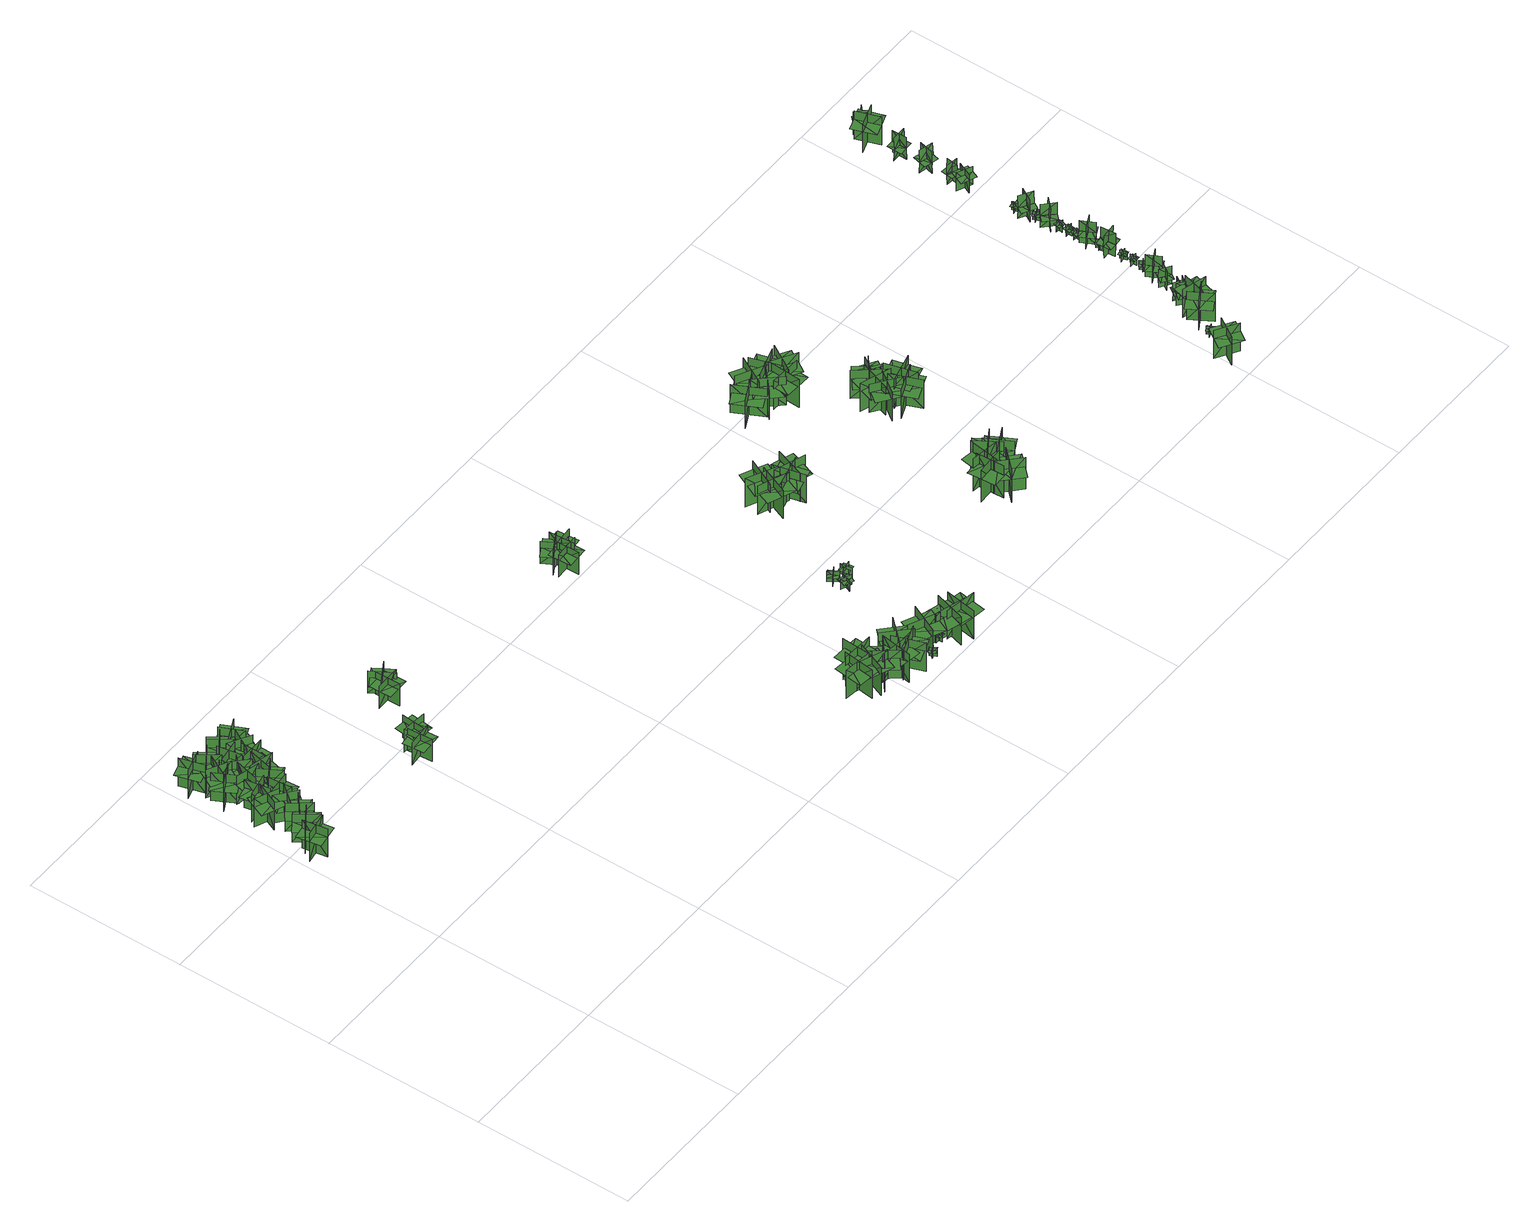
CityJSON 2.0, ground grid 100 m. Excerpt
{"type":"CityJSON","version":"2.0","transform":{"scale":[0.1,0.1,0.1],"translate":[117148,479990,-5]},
"CityObjects":{
"tree1":{"type":"SolitaryVegetationObject","geometry":[{"type":"MultiSurface","lod":"1","boundaries":[[[0,1,2]],[[0,2,3]],[[4,5,6]],[[4,6,7]],[[8,9,10]],[[8,10,11]],[[8,11,12]],[[8,12,13]]]}]},
"tree2":{"type":"SolitaryVegetationObject","geometry":[{"type":"MultiSurface","lod":"1","boundaries":[[[14,15,16]],[[14,16,17]],[[18,19,20]],[[18,20,21]],[[22,23,24]],[[22,24,25]],[[22,25,26]],[[22,26,27]]]}]},
"tree3":{"type":"SolitaryVegetationObject","geometry":[{"type":"MultiSurface","lod":"1","boundaries":[[[28,29,30]],[[28,30,31]],[[32,33,34]],[[32,34,35]],[[36,37,38]],[[36,38,39]],[[36,39,40]],[[36,40,41]]]}]},
"tree4":{"type":"SolitaryVegetationObject","geometry":[{"type":"MultiSurface","lod":"1","boundaries":[[[42,43,44]],[[42,44,45]],[[46,47,48]],[[46,48,49]],[[50,51,52]],[[50,52,53]],[[50,53,54]],[[50,54,55]]]}]},
"tree5":{"type":"SolitaryVegetationObject","geometry":[{"type":"MultiSurface","lod":"1","boundaries":[[[56,57,58]],[[56,58,59]],[[60,61,62]],[[60,62,63]],[[64,65,66]],[[64,66,67]],[[64,67,68]],[[64,68,69]]]}]},
"tree6":{"type":"SolitaryVegetationObject","geometry":[{"type":"MultiSurface","lod":"1","boundaries":[[[70,71,72]],[[70,72,73]],[[74,75,76]],[[74,76,77]],[[78,79,80]],[[78,80,81]],[[78,81,82]],[[78,82,83]]]}]},
"tree7":{"type":"SolitaryVegetationObject","geometry":[{"type":"MultiSurface","lod":"1","boundaries":[[[84,85,86]],[[84,86,87]],[[88,89,90]],[[88,90,91]],[[92,93,94]],[[92,94,95]],[[92,95,96]],[[92,96,97]]]}]},
"tree8":{"type":"SolitaryVegetationObject","geometry":[{"type":"MultiSurface","lod":"1","boundaries":[[[98,99,100]],[[98,100,101]],[[102,103,104]],[[102,104,105]],[[106,107,108]],[[106,108,109]],[[106,109,110]],[[106,110,111]]]}]},
"tree9":{"type":"SolitaryVegetationObject","geometry":[{"type":"MultiSurface","lod":"1","boundaries":[[[112,113,114]],[[112,114,115]],[[116,117,118]],[[116,118,119]],[[120,121,122]],[[120,122,123]],[[120,123,124]],[[120,124,125]]]}]},
"tree10":{"type":"SolitaryVegetationObject","geometry":[{"type":"MultiSurface","lod":"1","boundaries":[[[126,127,128]],[[126,128,129]],[[130,131,132]],[[130,132,133]],[[134,135,136]],[[134,136,137]],[[134,137,138]],[[134,138,139]]]}]},
"tree11":{"type":"SolitaryVegetationObject","geometry":[{"type":"MultiSurface","lod":"1","boundaries":[[[140,141,142]],[[140,142,143]],[[144,145,146]],[[144,146,147]],[[148,149,150]],[[148,150,151]],[[148,151,152]],[[148,152,153]]]}]},
"tree12":{"type":"SolitaryVegetationObject","geometry":[{"type":"MultiSurface","lod":"1","boundaries":[[[154,155,156]],[[154,156,157]],[[158,159,160]],[[158,160,161]],[[162,163,164]],[[162,164,165]],[[162,165,166]],[[162,166,167]]]}]},
"tree13":{"type":"SolitaryVegetationObject","geometry":[{"type":"MultiSurface","lod":"1","boundaries":[[[168,169,170]],[[168,170,171]],[[172,173,174]],[[172,174,175]],[[176,177,178]],[[176,178,179]],[[176,179,180]],[[176,180,181]]]}]},
"tree14":{"type":"SolitaryVegetationObject","geometry":[{"type":"MultiSurface","lod":"1","boundaries":[[[182,183,184]],[[182,184,185]],[[186,187,188]],[[186,188,189]],[[190,191,192]],[[190,192,193]],[[190,193,194]],[[190,194,195]]]}]},
"tree15":{"type":"SolitaryVegetationObject","geometry":[{"type":"MultiSurface","lod":"1","boundaries":[[[196,197,198]],[[196,198,199]],[[200,201,202]],[[200,202,203]],[[204,205,206]],[[204,206,207]],[[204,207,208]],[[204,208,209]]]}]},
"tree16":{"type":"SolitaryVegetationObject","geometry":[{"type":"MultiSurface","lod":"1","boundaries":[[[210,211,212]],[[210,212,213]],[[214,215,216]],[[214,216,217]],[[218,219,220]],[[218,220,221]],[[218,221,222]],[[218,222,223]]]}]},
"tree17":{"type":"SolitaryVegetationObject","geometry":[{"type":"MultiSurface","lod":"1","boundaries":[[[224,225,226]],[[224,226,227]],[[228,229,230]],[[228,230,231]],[[232,233,234]],[[232,234,235]],[[232,235,236]],[[232,236,237]]]}]},
"tree18":{"type":"SolitaryVegetationObject","geometry":[{"type":"MultiSurface","lod":"1","boundaries":[[[238,239,240]],[[238,240,241]],[[242,243,244]],[[242,244,245]],[[246,247,248]],[[246,248,249]],[[246,249,250]],[[246,250,251]]]}]},
"tree19":{"type":"SolitaryVegetationObject","geometry":[{"type":"MultiSurface","lod":"1","boundaries":[[[252,253,254]],[[252,254,255]],[[256,257,258]],[[256,258,259]],[[260,261,262]],[[260,262,263]],[[260,263,264]],[[260,264,265]]]}]},
"tree20":{"type":"SolitaryVegetationObject","geometry":[{"type":"MultiSurface","lod":"1","boundaries":[[[266,267,268]],[[266,268,269]],[[270,271,272]],[[270,272,273]],[[274,275,276]],[[274,276,277]],[[274,277,278]],[[274,278,279]]]}]},
"tree21":{"type":"SolitaryVegetationObject","geometry":[{"type":"MultiSurface","lod":"1","boundaries":[[[280,281,282]],[[280,282,283]],[[284,285,286]],[[284,286,287]],[[288,289,290]],[[288,290,291]],[[288,291,292]],[[288,292,293]]]}]},
"tree22":{"type":"SolitaryVegetationObject","geometry":[{"type":"MultiSurface","lod":"1","boundaries":[[[294,295,296]],[[294,296,297]],[[298,299,300]],[[298,300,301]],[[302,303,304]],[[302,304,305]],[[302,305,306]],[[302,306,307]]]}]},
"tree23":{"type":"SolitaryVegetationObject","geometry":[{"type":"MultiSurface","lod":"1","boundaries":[[[308,309,310]],[[308,310,311]],[[312,313,314]],[[312,314,315]],[[316,317,318]],[[316,318,319]],[[316,319,320]],[[316,320,321]]]}]},
"tree24":{"type":"SolitaryVegetationObject","geometry":[{"type":"MultiSurface","lod":"1","boundaries":[[[322,323,324]],[[322,324,325]],[[326,327,328]],[[326,328,329]],[[330,331,332]],[[330,332,333]],[[330,333,334]],[[330,334,335]]]}]},
"tree25":{"type":"SolitaryVegetationObject","geometry":[{"type":"MultiSurface","lod":"1","boundaries":[[[336,337,338]],[[336,338,339]],[[340,341,342]],[[340,342,343]],[[344,345,346]],[[344,346,347]],[[344,347,348]],[[344,348,349]]]}]},
"tree26":{"type":"SolitaryVegetationObject","geometry":[{"type":"MultiSurface","lod":"1","boundaries":[[[350,351,352]],[[350,352,353]],[[354,355,356]],[[354,356,357]],[[358,359,360]],[[358,360,361]],[[358,361,362]],[[358,362,363]]]}]},
"tree27":{"type":"SolitaryVegetationObject","geometry":[{"type":"MultiSurface","lod":"1","boundaries":[[[364,365,366]],[[364,366,367]],[[368,369,370]],[[368,370,371]],[[372,373,374]],[[372,374,375]],[[372,375,376]],[[372,376,377]]]}]},
"tree28":{"type":"SolitaryVegetationObject","geometry":[{"type":"MultiSurface","lod":"1","boundaries":[[[378,379,380]],[[378,380,381]],[[382,383,384]],[[382,384,385]],[[386,387,388]],[[386,388,389]],[[386,389,390]],[[386,390,391]]]}]},
"tree29":{"type":"SolitaryVegetationObject","geometry":[{"type":"MultiSurface","lod":"1","boundaries":[[[392,393,394]],[[392,394,395]],[[396,397,398]],[[396,398,399]],[[400,401,402]],[[400,402,403]],[[400,403,404]],[[400,404,405]]]}]},
"tree30":{"type":"SolitaryVegetationObject","geometry":[{"type":"MultiSurface","lod":"1","boundaries":[[[406,407,408]],[[406,408,409]],[[410,411,412]],[[410,412,413]],[[414,415,416]],[[414,416,417]],[[414,417,418]],[[414,418,419]]]}]},
"tree31":{"type":"SolitaryVegetationObject","geometry":[{"type":"MultiSurface","lod":"1","boundaries":[[[420,421,422]],[[420,422,423]],[[424,425,426]],[[424,426,427]],[[428,429,430]],[[428,430,431]],[[428,431,432]],[[428,432,433]]]}]},
"tree32":{"type":"SolitaryVegetationObject","geometry":[{"type":"MultiSurface","lod":"1","boundaries":[[[434,435,436]],[[434,436,437]],[[438,439,440]],[[438,440,441]],[[442,443,444]],[[442,444,445]],[[442,445,446]],[[442,446,447]]]}]},
"tree33":{"type":"SolitaryVegetationObject","geometry":[{"type":"MultiSurface","lod":"1","boundaries":[[[448,449,450]],[[448,450,451]],[[452,453,454]],[[452,454,455]],[[456,457,458]],[[456,458,459]],[[456,459,460]],[[456,460,461]]]}]},
"tree34":{"type":"SolitaryVegetationObject","geometry":[{"type":"MultiSurface","lod":"1","boundaries":[[[462,463,464]],[[462,464,465]],[[466,467,468]],[[466,468,469]],[[470,471,472]],[[470,472,473]],[[470,473,474]],[[470,474,475]]]}]},
"tree35":{"type":"SolitaryVegetationObject","geometry":[{"type":"MultiSurface","lod":"1","boundaries":[[[476,477,478]],[[476,478,479]],[[480,481,482]],[[480,482,483]],[[484,485,486]],[[484,486,487]],[[484,487,488]],[[484,488,489]]]}]},
"tree36":{"type":"SolitaryVegetationObject","geometry":[{"type":"MultiSurface","lod":"1","boundaries":[[[490,491,492]],[[490,492,493]],[[494,495,496]],[[494,496,497]],[[498,499,500]],[[498,500,501]],[[498,501,502]],[[498,502,503]]]}]},
"tree37":{"type":"SolitaryVegetationObject","geometry":[{"type":"MultiSurface","lod":"1","boundaries":[[[504,505,506]],[[504,506,507]],[[508,509,510]],[[508,510,511]],[[512,513,514]],[[512,514,515]],[[512,515,516]],[[512,516,517]]]}]},
"tree38":{"type":"SolitaryVegetationObject","geometry":[{"type":"MultiSurface","lod":"1","boundaries":[[[518,519,520]],[[518,520,521]],[[522,523,524]],[[522,524,525]],[[526,527,528]],[[526,528,529]],[[526,529,530]],[[526,530,531]]]}]},
"tree39":{"type":"SolitaryVegetationObject","geometry":[{"type":"MultiSurface","lod":"1","boundaries":[[[532,533,534]],[[532,534,535]],[[536,537,538]],[[536,538,539]],[[540,541,542]],[[540,542,543]],[[540,543,544]],[[540,544,545]]]}]},
"tree40":{"type":"SolitaryVegetationObject","geometry":[{"type":"MultiSurface","lod":"1","boundaries":[[[546,547,548]],[[546,548,549]],[[550,551,552]],[[550,552,553]],[[554,555,556]],[[554,556,557]],[[554,557,558]],[[554,558,559]]]}]},
"tree41":{"type":"SolitaryVegetationObject","geometry":[{"type":"MultiSurface","lod":"1","boundaries":[[[560,561,562]],[[560,562,563]],[[564,565,566]],[[564,566,567]],[[568,569,570]],[[568,570,571]],[[568,571,572]],[[568,572,573]]]}]},
"tree42":{"type":"SolitaryVegetationObject","geometry":[{"type":"MultiSurface","lod":"1","boundaries":[[[574,575,576]],[[574,576,577]],[[578,579,580]],[[578,580,581]],[[582,583,584]],[[582,584,585]],[[582,585,586]],[[582,586,587]]]}]},
"tree43":{"type":"SolitaryVegetationObject","geometry":[{"type":"MultiSurface","lod":"1","boundaries":[[[588,589,590]],[[588,590,591]],[[592,593,594]],[[592,594,595]],[[596,597,598]],[[596,598,599]],[[596,599,600]],[[596,600,601]]]}]},
"tree44":{"type":"SolitaryVegetationObject","geometry":[{"type":"MultiSurface","lod":"1","boundaries":[[[602,603,604]],[[602,604,605]],[[606,607,608]],[[606,608,609]],[[610,611,612]],[[610,612,613]],[[610,613,614]],[[610,614,615]]]}]},
"tree45":{"type":"SolitaryVegetationObject","geometry":[{"type":"MultiSurface","lod":"1","boundaries":[[[616,617,618]],[[616,618,619]],[[620,621,622]],[[620,622,623]],[[624,625,626]],[[624,626,627]],[[624,627,628]],[[624,628,629]]]}]},
"tree46":{"type":"SolitaryVegetationObject","geometry":[{"type":"MultiSurface","lod":"1","boundaries":[[[630,631,632]],[[630,632,633]],[[634,635,636]],[[634,636,637]],[[638,639,640]],[[638,640,641]],[[638,641,642]],[[638,642,643]]]}]},
"tree47":{"type":"SolitaryVegetationObject","geometry":[{"type":"MultiSurface","lod":"1","boundaries":[[[644,645,646]],[[644,646,647]],[[648,649,650]],[[648,650,651]],[[652,653,654]],[[652,654,655]],[[652,655,656]],[[652,656,657]]]}]},
"tree48":{"type":"SolitaryVegetationObject","geometry":[{"type":"MultiSurface","lod":"1","boundaries":[[[658,659,660]],[[658,660,661]],[[662,663,664]],[[662,664,665]],[[666,667,668]],[[666,668,669]],[[666,669,670]],[[666,670,671]]]}]},
"tree49":{"type":"SolitaryVegetationObject","geometry":[{"type":"MultiSurface","lod":"1","boundaries":[[[672,673,674]],[[672,674,675]],[[676,677,678]],[[676,678,679]],[[680,681,682]],[[680,682,683]],[[680,683,684]],[[680,684,685]]]}]},
"tree50":{"type":"SolitaryVegetationObject","geometry":[{"type":"MultiSurface","lod":"1","boundaries":[[[686,687,688]],[[686,688,689]],[[690,691,692]],[[690,692,693]],[[694,695,696]],[[694,696,697]],[[694,697,698]],[[694,698,699]]]}]},
"tree51":{"type":"SolitaryVegetationObject","geometry":[{"type":"MultiSurface","lod":"1","boundaries":[[[700,701,702]],[[700,702,703]],[[704,705,706]],[[704,706,707]],[[708,709,710]],[[708,710,711]],[[708,711,712]],[[708,712,713]]]}]},
"tree52":{"type":"SolitaryVegetationObject","geometry":[{"type":"MultiSurface","lod":"1","boundaries":[[[714,715,716]],[[714,716,717]],[[718,719,720]],[[718,720,721]],[[722,723,724]],[[722,724,725]],[[722,725,726]],[[722,726,727]]]}]},
"tree53":{"type":"SolitaryVegetationObject","geometry":[{"type":"MultiSurface","lod":"1","boundaries":[[[728,729,730]],[[728,730,731]],[[732,733,734]],[[732,734,735]],[[736,737,738]],[[736,738,739]],[[736,739,740]],[[736,740,741]]]}]},
"tree54":{"type":"SolitaryVegetationObject","geometry":[{"type":"MultiSurface","lod":"1","boundaries":[[[742,743,744]],[[742,744,745]],[[746,747,748]],[[746,748,749]],[[750,751,752]],[[750,752,753]],[[750,753,754]],[[750,754,755]]]}]},
"tree55":{"type":"SolitaryVegetationObject","geometry":[{"type":"MultiSurface","lod":"1","boundaries":[[[756,757,758]],[[756,758,759]],[[760,761,762]],[[760,762,763]],[[764,765,766]],[[764,766,767]],[[764,767,768]],[[764,768,769]]]}]},
"tree56":{"type":"SolitaryVegetationObject","geometry":[{"type":"MultiSurface","lod":"1","boundaries":[[[770,771,772]],[[770,772,773]],[[774,775,776]],[[774,776,777]],[[778,779,780]],[[778,780,781]],[[778,781,782]],[[778,782,783]]]}]},
"tree57":{"type":"SolitaryVegetationObject","geometry":[{"type":"MultiSurface","lod":"1","boundaries":[[[784,785,786]],[[784,786,787]],[[788,789,790]],[[788,790,791]],[[792,793,794]],[[792,794,795]],[[792,795,796]],[[792,796,797]]]}]},
"tree58":{"type":"SolitaryVegetationObject","geometry":[{"type":"MultiSurface","lod":"1","boundaries":[[[798,799,800]],[[798,800,801]],[[802,803,804]],[[802,804,805]],[[806,807,808]],[[806,808,809]],[[806,809,810]],[[806,810,811]]]}]},
"tree59":{"type":"SolitaryVegetationObject","geometry":[{"type":"MultiSurface","lod":"1","boundaries":[[[812,813,814]],[[812,814,815]],[[816,817,818]],[[816,818,819]],[[820,821,822]],[[820,822,823]],[[820,823,824]],[[820,824,825]]]}]},
"tree60":{"type":"SolitaryVegetationObject","geometry":[{"type":"MultiSurface","lod":"1","boundaries":[[[826,827,828]],[[826,828,829]],[[830,831,832]],[[830,832,833]],[[834,835,836]],[[834,836,837]],[[834,837,838]],[[834,838,839]]]}]},
"tree61":{"type":"SolitaryVegetationObject","geometry":[{"type":"MultiSurface","lod":"1","boundaries":[[[840,841,842]],[[840,842,843]],[[844,845,846]],[[844,846,847]],[[848,849,850]],[[848,850,851]],[[848,851,852]],[[848,852,853]]]}]},
"tree62":{"type":"SolitaryVegetationObject","geometry":[{"type":"MultiSurface","lod":"1","boundaries":[[[854,855,856]],[[854,856,857]],[[858,859,860]],[[858,860,861]],[[862,863,864]],[[862,864,865]],[[862,865,866]],[[862,866,867]]]}]},
"tree63":{"type":"SolitaryVegetationObject","geometry":[{"type":"MultiSurface","lod":"1","boundaries":[[[868,869,870]],[[868,870,871]],[[872,873,874]],[[872,874,875]],[[876,877,878]],[[876,878,879]],[[876,879,880]],[[876,880,881]]]}]},
"tree64":{"type":"SolitaryVegetationObject","geometry":[{"type":"MultiSurface","lod":"1","boundaries":[[[882,883,884]],[[882,884,885]],[[886,887,888]],[[886,888,889]],[[890,891,892]],[[890,892,893]],[[890,893,894]],[[890,894,895]]]}]},
"tree65":{"type":"SolitaryVegetationObject","geometry":[{"type":"MultiSurface","lod":"1","boundaries":[[[896,897,898]],[[896,898,899]],[[900,901,902]],[[900,902,903]],[[904,905,906]],[[904,906,907]],[[904,907,908]],[[904,908,909]]]}]},
"tree66":{"type":"SolitaryVegetationObject","geometry":[{"type":"MultiSurface","lod":"1","boundaries":[[[910,911,912]],[[910,912,913]],[[914,915,916]],[[914,916,917]],[[918,919,920]],[[918,920,921]],[[918,921,922]],[[918,922,923]]]}]},
"tree67":{"type":"SolitaryVegetationObject","geometry":[{"type":"MultiSurface","lod":"1","boundaries":[[[924,925,926]],[[924,926,927]],[[928,929,930]],[[928,930,931]],[[932,933,934]],[[932,934,935]],[[932,935,936]],[[932,936,937]]]}]},
"tree68":{"type":"SolitaryVegetationObject","geometry":[{"type":"MultiSurface","lod":"1","boundaries":[[[938,939,940]],[[938,940,941]],[[942,943,944]],[[942,944,945]],[[946,947,948]],[[946,948,949]],[[946,949,950]],[[946,950,951]]]}]},
"tree69":{"type":"SolitaryVegetationObject","geometry":[{"type":"MultiSurface","lod":"1","boundaries":[[[952,953,954]],[[952,954,955]],[[956,957,958]],[[956,958,959]],[[960,961,962]],[[960,962,963]],[[960,963,964]],[[960,964,965]]]}]},
"tree70":{"type":"SolitaryVegetationObject","geometry":[{"type":"MultiSurface","lod":"1","boundaries":[[[966,967,968]],[[966,968,969]],[[970,971,972]],[[970,972,973]],[[974,975,976]],[[974,976,977]],[[974,977,978]],[[974,978,979]]]}]},
"tree71":{"type":"SolitaryVegetationObject","geometry":[{"type":"MultiSurface","lod":"1","boundaries":[[[980,981,982]],[[980,982,983]],[[984,985,986]],[[984,986,987]],[[988,989,990]],[[988,990,991]],[[988,991,992]],[[988,992,993]]]}]},
"tree72":{"type":"SolitaryVegetationObject","geometry":[{"type":"MultiSurface","lod":"1","boundaries":[[[994,995,996]],[[994,996,997]],[[998,999,1000]],[[998,1000,1001]],[[1002,1003,1004]],[[1002,1004,1005]],[[1002,1005,1006]],[[1002,1006,1007]]]}]},
"tree73":{"type":"SolitaryVegetationObject","geometry":[{"type":"MultiSurface","lod":"1","boundaries":[[[1008,1009,1010]],[[1008,1010,1011]],[[1012,1013,1014]],[[1012,1014,1015]],[[1016,1017,1018]],[[1016,1018,1019]],[[1016,1019,1020]],[[1016,1020,1021]]]}]},
"tree74":{"type":"SolitaryVegetationObject","geometry":[{"type":"MultiSurface","lod":"1","boundaries":[[[1022,1023,1024]],[[1022,1024,1025]],[[1026,1027,1028]],[[1026,1028,1029]],[[1030,1031,1027]],[[1030,1027,1026]],[[1032,1033,1023]],[[1032,1023,1022]],[[1022,1023,1034]],[[1022,1034,1035]],[[1022,1036,1037]],[[1022,1037,1023]]]}]},
"tree75":{"type":"SolitaryVegetationObject","geometry":[{"type":"MultiSurface","lod":"1","boundaries":[[[1038,1039,1040]],[[1038,1040,1041]],[[1042,1043,1044]],[[1042,1044,1045]],[[1046,1047,1043]],[[1046,1043,1042]],[[1048,1049,1039]],[[1048,1039,1038]],[[1038,1039,1050]],[[1038,1050,1051]],[[1038,1052,1053]],[[1038,1053,1039]]]}]},
"tree76":{"type":"SolitaryVegetationObject","geometry":[{"type":"MultiSurface","lod":"1","boundaries":[[[1054,1055,1056]],[[1054,1056,1057]],[[1058,1059,1060]],[[1058,1060,1061]],[[1062,1063,1059]],[[1062,1059,1058]],[[1064,1065,1055]],[[1064,1055,1054]],[[1054,1055,1066]],[[1054,1066,1067]],[[1054,1068,1069]],[[1054,1069,1055]]]}]},
"tree77":{"type":"SolitaryVegetationObject","geometry":[{"type":"MultiSurface","lod":"1","boundaries":[[[1070,1071,1072]],[[1070,1072,1073]],[[1074,1075,1076]],[[1074,1076,1077]],[[1078,1079,1075]],[[1078,1075,1074]],[[1080,1081,1071]],[[1080,1071,1070]],[[1070,1071,1082]],[[1070,1082,1083]],[[1070,1084,1085]],[[1070,1085,1071]]]}]},
"tree78":{"type":"SolitaryVegetationObject","geometry":[{"type":"MultiSurface","lod":"1","boundaries":[[[1086,1087,1088]],[[1086,1088,1089]],[[1090,1091,1092]],[[1090,1092,1093]],[[1094,1095,1096]],[[1094,1096,1097]],[[1094,1097,1098]],[[1094,1098,1099]]]}]},
"tree79":{"type":"SolitaryVegetationObject","geometry":[{"type":"MultiSurface","lod":"1","boundaries":[[[1100,1101,1102]],[[1100,1102,1103]],[[1104,1105,1106]],[[1104,1106,1107]],[[1108,1109,1110]],[[1108,1110,1111]],[[1108,1111,1112]],[[1108,1112,1113]]]}]},
"tree80":{"type":"SolitaryVegetationObject","geometry":[{"type":"MultiSurface","lod":"1","boundaries":[[[1114,1115,1116]],[[1114,1116,1117]],[[1118,1119,1120]],[[1118,1120,1121]],[[1122,1123,1124]],[[1122,1124,1125]],[[1122,1125,1126]],[[1122,1126,1127]]]}]},
"tree81":{"type":"SolitaryVegetationObject","geometry":[{"type":"MultiSurface","lod":"1","boundaries":[[[1128,1129,1130]],[[1128,1130,1131]],[[1132,1133,1134]],[[1132,1134,1135]],[[1136,1137,1133]],[[1136,1133,1132]],[[1138,1139,1129]],[[1138,1129,1128]],[[1128,1129,1140]],[[1128,1140,1141]],[[1128,1142,1143]],[[1128,1143,1129]]]}]},
"tree82":{"type":"SolitaryVegetationObject","geometry":[{"type":"MultiSurface","lod":"1","boundaries":[[[1144,1145,1146]],[[1144,1146,1147]],[[1148,1149,1150]],[[1148,1150,1151]],[[1152,1153,1154]],[[1152,1154,1155]],[[1152,1155,1156]],[[1152,1156,1157]]]}]},
"tree83":{"type":"SolitaryVegetationObject","geometry":[{"type":"MultiSurface","lod":"1","boundaries":[[[1158,1159,1160]],[[1158,1160,1161]],[[1162,1163,1164]],[[1162,1164,1165]],[[1166,1167,1163]],[[1166,1163,1162]],[[1168,1169,1159]],[[1168,1159,1158]],[[1158,1159,1170]],[[1158,1170,1171]],[[1158,1172,1173]],[[1158,1173,1159]]]}]},
"tree84":{"type":"SolitaryVegetationObject","geometry":[{"type":"MultiSurface","lod":"1","boundaries":[[[1174,1175,1176]],[[1174,1176,1177]],[[1178,1179,1180]],[[1178,1180,1181]],[[1182,1183,1184]],[[1182,1184,1185]],[[1182,1185,1186]],[[1182,1186,1187]]]}]},
"tree85":{"type":"SolitaryVegetationObject","geometry":[{"type":"MultiSurface","lod":"1","boundaries":[[[1188,1189,1190]],[[1188,1190,1191]],[[1192,1193,1194]],[[1192,1194,1195]],[[1196,1197,1198]],[[1196,1198,1199]],[[1196,1199,1200]],[[1196,1200,1201]]]}]},
"tree86":{"type":"SolitaryVegetationObject","geometry":[{"type":"MultiSurface","lod":"1","boundaries":[[[1202,1203,1204]],[[1202,1204,1205]],[[1206,1207,1208]],[[1206,1208,1209]],[[1210,1211,1212]],[[1210,1212,1213]],[[1210,1213,1214]],[[1210,1214,1215]]]}]},
"tree87":{"type":"SolitaryVegetationObject","geometry":[{"type":"MultiSurface","lod":"1","boundaries":[[[1216,1217,1218]],[[1216,1218,1219]],[[1220,1221,1222]],[[1220,1222,1223]],[[1224,1225,1221]],[[1224,1221,1220]],[[1226,1227,1217]],[[1226,1217,1216]],[[1216,1217,1228]],[[1216,1228,1229]],[[1216,1230,1231]],[[1216,1231,1217]]]}]},
"tree88":{"type":"SolitaryVegetationObject","geometry":[{"type":"MultiSurface","lod":"1","boundaries":[[[1232,1233,1234]],[[1232,1234,1235]],[[1236,1237,1238]],[[1236,1238,1239]],[[1240,1241,1242]],[[1240,1242,1243]],[[1240,1243,1244]],[[1240,1244,1245]]]}]},
"tree89":{"type":"SolitaryVegetationObject","geometry":[{"type":"MultiSurface","lod":"1","boundaries":[[[1246,1247,1248]],[[1246,1248,1249]],[[1250,1251,1252]],[[1250,1252,1253]],[[1254,1255,1251]],[[1254,1251,1250]],[[1256,1257,1247]],[[1256,1247,1246]],[[1246,1247,1258]],[[1246,1258,1259]],[[1246,1260,1261]],[[1246,1261,1247]]]}]},
"tree90":{"type":"SolitaryVegetationObject","geometry":[{"type":"MultiSurface","lod":"1","boundaries":[[[1262,1263,1264]],[[1262,1264,1265]],[[1266,1267,1268]],[[1266,1268,1269]],[[1270,1271,1272]],[[1270,1272,1273]],[[1270,1273,1274]],[[1270,1274,1275]]]}]},
"tree91":{"type":"SolitaryVegetationObject","geometry":[{"type":"MultiSurface","lod":"1","boundaries":[[[1276,1277,1278]],[[1276,1278,1279]],[[1280,1281,1282]],[[1280,1282,1283]],[[1284,1285,1286]],[[1284,1286,1287]],[[1284,1287,1288]],[[1284,1288,1289]]]}]},
"tree92":{"type":"SolitaryVegetationObject","geometry":[{"type":"MultiSurface","lod":"1","boundaries":[[[1290,1291,1292]],[[1290,1292,1293]],[[1294,1295,1296]],[[1294,1296,1297]],[[1298,1299,1295]],[[1298,1295,1294]],[[1300,1301,1291]],[[1300,1291,1290]],[[1290,1291,1302]],[[1290,1302,1303]],[[1290,1304,1305]],[[1290,1305,1291]]]}]},
"tree93":{"type":"SolitaryVegetationObject","geometry":[{"type":"MultiSurface","lod":"1","boundaries":[[[1306,1307,1308]],[[1306,1308,1309]],[[1310,1311,1312]],[[1310,1312,1313]],[[1314,1315,1311]],[[1314,1311,1310]],[[1316,1317,1307]],[[1316,1307,1306]],[[1306,1307,1318]],[[1306,1318,1319]],[[1306,1320,1321]],[[1306,1321,1307]]]}]},
"tree94":{"type":"SolitaryVegetationObject","geometry":[{"type":"MultiSurface","lod":"1","boundaries":[[[1322,1323,1324]],[[1322,1324,1325]],[[1326,1327,1328]],[[1326,1328,1329]],[[1330,1331,1327]],[[1330,1327,1326]],[[1332,1333,1323]],[[1332,1323,1322]],[[1322,1323,1334]],[[1322,1334,1335]],[[1322,1336,1337]],[[1322,1337,1323]]]}]},
"tree95":{"type":"SolitaryVegetationObject","geometry":[{"type":"MultiSurface","lod":"1","boundaries":[[[1338,1339,1340]],[[1338,1340,1341]],[[1342,1343,1344]],[[1342,1344,1345]],[[1346,1347,1348]],[[1346,1348,1349]],[[1346,1349,1350]],[[1346,1350,1351]]]}]},
"tree96":{"type":"SolitaryVegetationObject","geometry":[{"type":"MultiSurface","lod":"1","boundaries":[[[1352,1353,1354]],[[1352,1354,1355]],[[1356,1357,1358]],[[1356,1358,1359]],[[1360,1361,1357]],[[1360,1357,1356]],[[1362,1363,1353]],[[1362,1353,1352]],[[1352,1353,1364]],[[1352,1364,1365]],[[1352,1366,1367]],[[1352,1367,1353]]]}]}
},
"vertices":[
[34,1892,13],[187,1918,13],[187,1918,229],[34,1892,229],[118,1832,13],[92,1984,13],[92,1984,229],[118,1832,229],[118,1832,168],[194,1845,168],[168,1997,168],[92,1984,168],[15,1971,168],[41,1819,168],
[198,2035,11],[70,1947,11],[70,1947,227],[198,2035,227],[96,2054,11],[185,1927,11],[185,1927,227],[96,2054,227],[96,2054,166],[33,2010,166],[121,1883,166],[185,1927,166],[248,1971,166],[160,2098,166],
[140,2132,9],[238,2013,9],[238,2013,224],[140,2132,224],[129,2029,9],[249,2128,9],[249,2128,224],[129,2029,224],[129,2029,164],[179,1970,164],[298,2068,164],[249,2128,164],[199,2188,164],[80,2089,164],
[112,2187,12],[174,2329,12],[174,2329,228],[112,2187,228],[208,2224,12],[66,2286,12],[66,2286,228],[208,2224,228],[208,2224,167],[239,2295,167],[98,2357,167],[66,2286,167],[35,2215,167],[177,2153,167],
[268,2130,9],[147,2227,9],[147,2227,225],[268,2130,225],[257,2233,9],[160,2112,9],[160,2112,225],[257,2233,225],[257,2233,164],[197,2281,164],[100,2160,164],[160,2112,164],[221,2063,164],[318,2184,164],
[186,2267,8],[155,2419,8],[155,2419,223],[186,2267,223],[244,2353,8],[92,2322,8],[92,2322,223],[244,2353,223],[244,2353,163],[228,2429,163],[76,2398,163],[92,2322,163],[108,2246,163],[259,2277,163],
[67,2490,5],[203,2564,5],[203,2564,221],[67,2490,221],[165,2460,5],[92,2596,5],[92,2596,221],[165,2460,221],[165,2460,160],[233,2497,160],[160,2633,160],[92,2596,160],[23,2559,160],[97,2423,160],
[32,2705,4],[180,2749,4],[180,2749,219],[32,2705,219],[122,2655,4],[78,2804,4],[78,2804,219],[122,2655,219],[122,2655,159],[197,2677,159],[152,2826,159],[78,2804,159],[4,2781,159],[48,2633,159],
[324,2265,5],[170,2251,5],[170,2251,221],[324,2265,221],[245,2331,5],[260,2177,5],[260,2177,221],[245,2331,221],[245,2331,160],[168,2324,160],[182,2170,160],[260,2177,160],[337,2184,160],[323,2338,160],
[89,2629,8],[226,2556,8],[226,2556,223],[89,2629,223],[119,2530,8],[192,2667,8],[192,2667,223],[119,2530,223],[119,2530,163],[187,2493,163],[260,2630,163],[192,2667,163],[123,2703,163],[50,2566,163],
[148,2464,9],[299,2428,9],[299,2428,224],[148,2464,224],[202,2376,9],[238,2526,9],[238,2526,224],[202,2376,224],[202,2376,164],[277,2358,164],[313,2508,164],[238,2526,164],[162,2544,164],[126,2394,164],
[244,2737,6],[118,2646,6],[118,2646,222],[244,2737,222],[142,2754,6],[233,2628,6],[233,2628,222],[142,2754,222],[142,2754,161],[79,2709,161],[170,2583,161],[233,2628,161],[296,2674,161],[205,2799,161],
[258,2418,8],[339,2286,8],[339,2286,223],[258,2418,223],[234,2318,8],[365,2399,8],[365,2399,223],[234,2318,223],[234,2318,163],[274,2252,163],[406,2333,163],[365,2399,163],[325,2465,163],[193,2384,163],
[300,2585,5],[192,2474,5],[192,2474,221],[300,2585,221],[197,2584,5],[308,2477,5],[308,2477,221],[197,2584,221],[197,2584,161],[143,2529,161],[254,2421,161],[308,2477,161],[362,2532,161],[251,2640,161],
[262,2457,2],[413,2422,2],[413,2422,217],[262,2457,217],[316,2369,2],[351,2520,2],[351,2520,217],[316,2369,217],[316,2369,157],[391,2351,157],[427,2502,157],[351,2520,157],[276,2538,157],[240,2387,157],
[356,2630,5],[204,2605,5],[204,2605,221],[356,2630,221],[273,2691,5],[298,2538,5],[298,2538,221],[273,2691,221],[273,2691,160],[196,2678,160],[222,2525,160],[298,2538,160],[375,2551,160],[349,2704,160],
[371,2599,3],[371,2444,3],[371,2444,219],[371,2599,219],[298,2527,3],[453,2527,3],[453,2527,219],[298,2527,219],[298,2527,158],[298,2449,158],[453,2450,158],[453,2527,158],[453,2604,158],[298,2604,158],
[379,2748,7],[253,2658,7],[253,2658,223],[379,2748,223],[277,2765,7],[368,2639,7],[368,2639,223],[277,2765,223],[277,2765,162],[214,2720,162],[305,2594,162],[368,2639,162],[431,2685,162],[340,2810,162],
[455,2584,3],[321,2661,3],[321,2661,219],[455,2584,219],[429,2683,3],[352,2549,3],[352,2549,219],[429,2683,219],[429,2683,158],[362,2722,158],[285,2588,158],[352,2549,158],[419,2511,158],[496,2645,158],
[490,2738,3],[350,2671,3],[350,2671,219],[490,2738,219],[393,2773,3],[459,2633,3],[459,2633,219],[393,2773,219],[393,2773,158],[323,2740,158],[389,2600,158],[459,2633,158],[529,2666,158],[463,2806,158],
[1026,1968,4],[1039,1811,4],[1039,1811,175],[1026,1968,175],[954,1882,4],[1111,1894,4],[1111,1894,175],[954,1882,175],[961,1882,127],[966,1814,127],[1110,1825,127],[1105,1894,127],[1099,1962,127],[955,1951,127],
[1162,1960,5],[1006,1975,5],[1006,1975,176],[1162,1960,176],[1090,2046,5],[1075,1889,5],[1075,1889,176],[1090,2046,176],[1089,2039,129],[1021,2046,129],[1007,1902,129],[1076,1895,129],[1144,1889,129],[1158,2033,129],
[1266,2359,4],[1271,2202,4],[1271,2202,174],[1266,2359,174],[1190,2277,4],[1347,2281,4],[1347,2281,174],[1190,2277,174],[1196,2277,127],[1198,2208,127],[1343,2212,127],[1341,2281,127],[1338,2350,127],[1194,2346,127],
[1246,2396,4],[1328,2262,4],[1328,2262,174],[1246,2396,174],[1220,2287,4],[1355,2369,4],[1355,2369,174],[1220,2287,174],[1226,2290,127],[1262,2231,127],[1385,2307,127],[1349,2365,127],[1313,2424,127],[1190,2349,127],
[2940,270,7],[2741,295,7],[2741,295,224],[2940,270,224],[2851,382,7],[2826,183,7],[2826,183,224],[2851,382,224],[2850,374,164],[2763,385,164],[2741,202,164],[2828,191,164],[2914,181,164],[2937,363,164],
[2872,356,14],[2841,388,14],[2841,388,75],[2872,356,75],[2873,386,14],[2841,355,14],[2841,355,75],[2873,386,75],[2873,386,58],[2857,402,58],[2825,371,58],[2841,355,58],[2856,339,58],[2888,370,58],
[2947,344,4],[2873,158,4],[2873,158,221],[2947,344,221],[2816,286,4],[3002,212,4],[3002,212,221],[2816,286,221],[2823,283,161],[2791,202,161],[2962,134,161],[2995,215,161],[3027,297,161],[2856,365,161],
[2921,452,7],[2913,251,7],[2913,251,225],[2921,452,225],[2817,354,7],[3017,345,7],[3017,345,225],[2817,354,225],[2825,353,164],[2821,266,164],[3005,258,164],[3009,346,164],[3013,433,164],[2829,441,164],
[2920,303,3],[3047,148,3],[3047,148,220],[2920,303,220],[2907,160,3],[3062,288,3],[3062,288,220],[2907,160,220],[2913,166,160],[2969,98,160],[3111,215,160],[3056,282,160],[3000,350,160],[2858,233,160],
[2999,336,10],[2997,292,10],[2997,292,71],[2999,336,71],[2977,316,10],[3021,314,10],[3021,314,71],[2977,316,71],[2977,316,54],[2976,294,54],[3020,292,54],[3021,314,54],[3022,336,54],[2978,338,54],
[2958,212,2],[3156,181,2],[3156,181,219],[2958,212,219],[3044,97,2],[3074,295,2],[3074,295,219],[3044,97,219],[3045,105,159],[3131,92,159],[3159,274,159],[3073,287,159],[2986,301,159],[2958,119,159],
[3054,294,8],[3095,277,8],[3095,277,70],[3054,294,70],[3065,267,8],[3082,308,8],[3082,308,70],[3065,267,70],[3065,267,52],[3086,258,52],[3102,299,52],[3082,308,52],[3061,316,52],[3045,275,52],
[3228,204,1],[3040,134,1],[3040,134,219],[3228,204,219],[3098,262,1],[3167,74,1],[3167,74,219],[3098,262,219],[3101,255,158],[3018,224,158],[3082,52,158],[3164,82,158],[3247,112,158],[3183,285,158],
[3215,332,2],[3077,186,2],[3077,186,220],[3215,332,220],[3072,326,2],[3217,189,2],[3217,189,220],[3072,326,220],[3078,321,159],[3017,257,159],[3151,131,159],[3211,194,159],[3272,258,159],[3138,384,159],
[3220,152,5],[3185,125,5],[3185,125,66],[3220,152,66],[3191,156,5],[3218,121,5],[3218,121,66],[3191,156,66],[3191,156,49],[3174,142,49],[3201,107,49],[3218,121,49],[3236,134,49],[3209,169,49],
[2716,2094,6],[2559,2087,6],[2559,2087,176],[2716,2094,176],[2632,2169,6],[2639,2012,6],[2639,2012,176],[2632,2169,176],[2632,2163,129],[2563,2159,129],[2570,2015,129],[2639,2018,129],[2708,2021,129],[2701,2166,129],
[2690,2199,6],[2554,2120,6],[2554,2120,177],[2690,2199,177],[2581,2227,6],[2660,2090,6],[2660,2090,177],[2581,2227,177],[2584,2221,130],[2524,2186,130],[2597,2061,130],[2657,2096,130],[2716,2131,130],[2643,2256,130],
[3234,242,5],[3248,200,5],[3248,200,66],[3234,242,66],[3221,215,5],[3263,229,5],[3263,229,66],[3221,215,66],[3221,215,49],[3227,194,49],[3269,208,49],[3263,229,49],[3256,250,49],[3214,236,49],
[3269,130,4],[3290,91,4],[3290,91,66],[3269,130,66],[3260,102,4],[3299,123,4],[3299,123,66],[3260,102,66],[3260,102,48],[3271,82,48],[3310,103,48],[3299,123,48],[3289,142,48],[3250,121,48],
[2677,2070,7],[2666,2228,7],[2666,2228,178],[2677,2070,178],[2750,2156,7],[2593,2145,7],[2593,2145,178],[2750,2156,178],[2743,2156,130],[2739,2224,130],[2594,2214,130],[2599,2145,130],[2604,2077,130],[2748,2087,130],
[3353,286,0],[3269,104,0],[3269,104,218],[3353,286,218],[3219,235,0],[3401,151,0],[3401,151,218],[3219,235,218],[3227,232,157],[3190,152,157],[3357,75,157],[3394,154,157],[3431,234,157],[3264,311,157],
[3414,155,5],[3369,155,5],[3369,155,67],[3414,155,67],[3393,176,5],[3393,132,5],[3393,132,67],[3393,176,67],[3393,176,50],[3371,176,50],[3371,132,50],[3393,132,50],[3415,132,50],[3415,176,50],
[3564,107,1],[3372,163,1],[3372,163,219],[3564,107,219],[3493,232,1],[3438,39,1],[3438,39,219],[3493,232,219],[3491,224,158],[3407,248,158],[3356,71,158],[3441,47,158],[3525,23,158],[3575,200,158],
[3428,125,2],[3626,94,2],[3626,94,219],[3428,125,219],[3514,10,2],[3545,208,2],[3545,208,219],[3514,10,219],[3515,18,159],[3602,5,159],[3630,187,159],[3543,200,159],[3457,214,159],[3429,32,159],
[3401,758,9],[3427,825,9],[3427,825,86],[3401,758,86],[3448,779,9],[3381,805,9],[3381,805,86],[3448,779,86],[3445,780,65],[3456,809,65],[3395,833,65],[3384,804,65],[3372,775,65],[3433,751,65],
[3375,854,9],[3436,890,9],[3436,890,87],[3375,854,87],[3424,842,9],[3388,903,9],[3388,903,87],[3424,842,87],[3423,844,65],[3450,860,65],[3416,917,65],[3389,901,65],[3362,885,65],[3396,828,65],
[3489,808,9],[3477,879,9],[3477,879,87],[3489,808,87],[3518,850,9],[3448,838,9],[3448,838,87],[3518,850,87],[3516,850,65],[3510,880,65],[3445,869,65],[3451,838,65],[3456,808,65],[3521,819,65],
[3705,1560,7],[3630,1374,7],[3630,1374,225],[3705,1560,225],[3574,1503,7],[3760,1428,7],[3760,1428,225],[3574,1503,225],[3582,1500,164],[3549,1418,164],[3720,1350,164],[3753,1431,164],[3785,1512,164],[3614,1581,164],
[3759,1501,9],[3579,1589,9],[3579,1589,226],[3759,1501,226],[3711,1636,9],[3623,1456,9],[3623,1456,226],[3711,1636,226],[3707,1629,166],[3628,1667,166],[3548,1501,166],[3627,1463,166],[3706,1425,166],[3786,1591,166],
[3798,1342,6],[3750,1537,6],[3750,1537,224],[3798,1342,224],[3871,1465,6],[3676,1418,6],[3676,1418,224],[3871,1465,224],[3863,1463,163],[3842,1548,163],[3663,1505,163],[3684,1420,163],[3705,1334,163],[3884,1378,163],
[3916,1437,7],[3727,1503,7],[3727,1503,224],[3916,1437,224],[3853,1565,7],[3787,1376,7],[3787,1376,224],[3853,1565,224],[3850,1557,164],[3767,1586,164],[3707,1412,164],[3789,1383,164],[3872,1354,164],[3933,1528,164],
[4464,512,3],[4454,689,3],[4454,689,249],[4464,512,249],[4543,599,3],[4366,590,3],[4366,590,249],[4543,599,249],[4543,599,180],[4538,688,180],[4361,678,180],[4366,590,180],[4371,501,180],[4548,511,180],
[4458,574,4],[4587,453,4],[4587,453,250],[4458,574,250],[4461,456,4],[4582,586,4],[4582,586,250],[4461,456,250],[4461,456,181],[4526,396,181],[4647,525,181],[4582,586,181],[4517,646,181],[4397,517,181],
[4504,745,4],[4480,569,4],[4480,569,250],[4504,745,250],[4409,674,4],[4585,650,4],[4585,650,250],[4409,674,250],[4409,674,181],[4397,586,181],[4573,562,181],[4585,650,181],[4597,738,181],[4421,762,181],
[4055,1939,9],[4234,2029,9],[4234,2029,227],[4055,1939,227],[4192,1895,9],[4102,2074,9],[4102,2074,227],[4192,1895,227],[4188,1902,166],[4266,1942,166],[4184,2106,166],[4105,2067,166],[4027,2028,166],[4110,1863,166],
[4494,642,4],[4641,739,4],[4641,739,251],[4494,642,251],[4609,618,4],[4512,766,4],[4512,766,251],[4609,618,251],[4609,618,182],[4683,666,182],[4586,814,182],[4512,766,182],[4438,717,182],[4535,569,182],
[4535,607,4],[4691,690,4],[4691,690,250],[4535,607,250],[4647,572,4],[4564,728,4],[4564,728,250],[4647,572,250],[4647,572,181],[4725,614,181],[4642,770,181],[4564,728,181],[4486,686,181],[4569,530,181],
[4325,1866,12],[4188,2013,12],[4188,2013,229],[4325,1866,229],[4328,2009,12],[4182,1873,12],[4182,1873,229],[4328,2009,229],[4323,2003,169],[4263,2068,169],[4128,1942,169],[4187,1878,169],[4247,1814,169],[4382,1939,169],
[4300,2134,14],[4205,1957,14],[4205,1957,232],[4300,2134,232],[4163,2091,14],[4340,1997,14],[4340,1997,232],[4163,2091,232],[4170,2087,171],[4129,2010,171],[4291,1923,171],[4332,2000,171],[4374,2078,171],[4211,2165,171],
[4456,1890,14],[4256,1899,14],[4256,1899,232],[4456,1890,232],[4358,1995,14],[4349,1795,14],[4349,1795,232],[4358,1995,232],[4358,1987,171],[4270,1991,171],[4262,1807,171],[4349,1803,171],[4437,1799,171],[4446,1983,171],
[4318,2113,17],[4377,1922,17],[4377,1922,234],[4318,2113,234],[4252,1985,17],[4444,2045,17],[4444,2045,234],[4252,1985,234],[4260,1988,174],[4286,1904,174],[4462,1959,174],[4436,2043,174],[4410,2126,174],[4234,2072,174],
[4473,2053,17],[4370,1880,17],[4370,1880,235],[4473,2053,235],[4334,2016,17],[4507,1914,17],[4507,1914,235],[4334,2016,235],[4341,2012,174],[4297,1936,174],[4455,1842,174],[4500,1918,174],[4544,1993,174],[4386,2087,174],
[4682,1494,14],[4565,1332,14],[4565,1332,231],[4682,1494,231],[4541,1470,14],[4703,1353,14],[4703,1353,231],[4541,1470,231],[4548,1465,171],[4496,1394,171],[4645,1286,171],[4697,1357,171],[4748,1428,171],[4599,1536,171],
[4711,1451,10],[4522,1516,10],[4522,1516,227],[4711,1451,227],[4647,1579,10],[4582,1389,10],[4582,1389,227],[4647,1579,227],[4644,1571,167],[4561,1600,167],[4502,1426,167],[4585,1397,167],[4668,1369,167],[4727,1543,167],
[4711,1602,11],[4556,1475,11],[4556,1475,229],[4711,1602,229],[4568,1615,11],[4695,1459,11],[4695,1459,229],[4568,1615,229],[4573,1608,168],[4505,1553,168],[4622,1410,168],[4690,1466,168],[4758,1521,168],[4641,1664,168],
[4607,1304,17],[4793,1380,17],[4793,1380,234],[4607,1304,234],[4740,1250,17],[4664,1436,17],[4664,1436,234],[4740,1250,234],[4737,1258,174],[4818,1291,174],[4748,1461,174],[4667,1428,174],[4586,1395,174],[4656,1225,174],
[4728,1637,17],[4642,1505,17],[4642,1505,188],[4728,1637,188],[4618,1613,17],[4750,1527,17],[4750,1527,188],[4618,1613,188],[4623,1609,141],[4586,1551,141],[4707,1473,141],[4745,1531,141],[4782,1588,141],[4661,1667,141],
[4713,1500,20],[4765,1307,20],[4765,1307,238],[4713,1500,238],[4643,1376,20],[4837,1427,20],[4837,1427,238],[4643,1376,238],[4651,1378,177],[4673,1293,177],[4851,1340,177],[4829,1425,177],[4806,1510,177],[4628,1462,177],
[6054,226,38],[5971,95,38],[5971,95,253],[6054,226,253],[5953,204,38],[6084,121,38],[6084,121,253],[5953,204,253],[5953,204,193],[5912,139,193],[6042,56,193],[6084,121,193],[6125,186,193],[5995,269,193],
[6049,218,45],[6029,257,45],[6029,257,107],[6049,218,107],[6058,246,45],[6019,225,45],[6019,225,107],[6058,246,107],[6058,246,90],[6048,265,90],[6009,245,90],[6019,225,90],[6029,206,90],[6068,226,90],
[6101,330,44],[6061,311,44],[6061,311,105],[6101,330,105],[6073,340,44],[6092,300,44],[6092,300,105],[6073,340,105],[6073,340,88],[6053,331,88],[6072,291,88],[6092,300,88],[6112,309,88],[6093,350,88],
[6102,494,39],[6182,361,39],[6182,361,255],[6102,494,255],[6077,394,39],[6209,474,39],[6209,474,255],[6077,394,255],[6077,394,194],[6117,327,194],[6249,408,194],[6209,474,194],[6169,540,194],[6036,460,194],
[6196,572,36],[6154,423,36],[6154,423,252],[6196,572,252],[6106,522,36],[6255,480,36],[6255,480,252],[6106,522,252],[6106,522,191],[6085,448,191],[6234,406,191],[6255,480,191],[6276,555,191],[6127,597,191],
[6221,610,126],[6163,537,126],[6201,507,126],[6259,580,126],[6230,546,126],[6157,604,126],[6153,600,211],[6226,542,211],[6226,542,40],[6153,600,40],[6218,613,40],[6160,539,40],[6163,537,211],[6221,610,211],[6184,640,126],[6126,566,126],
[6177,580,112],[6218,645,112],[6184,666,112],[6144,601,112],[6164,631,112],[6229,591,112],[6232,595,182],[6167,635,182],[6167,635,42],[6232,595,42],[6180,578,42],[6220,643,42],[6218,645,182],[6177,580,182],[6210,560,112],[6250,625,112],
[6257,769,114],[6214,706,114],[6246,683,114],[6289,746,114],[6267,717,114],[6205,760,114],[6202,756,184],[6265,713,184],[6265,713,44],[6202,756,44],[6254,771,44],[6211,708,44],[6214,706,184],[6257,769,184],[6225,791,114],[6182,728,114],
[6292,845,128],[6210,801,128],[6233,758,129],[6315,802,129],[6274,782,128],[6231,865,128],[6226,862,214],[6270,780,214],[6270,780,43],[6226,862,43],[6290,848,43],[6208,804,43],[6210,801,214],[6292,845,214],[6270,886,129],[6187,842,129],
[6250,921,44],[6276,886,44],[6276,886,106],[6250,921,106],[6245,892,44],[6281,918,44],[6281,918,106],[6245,892,106],[6245,892,88],[6258,874,88],[6294,901,88],[6281,918,88],[6268,936,88],[6232,910,88],
[6286,971,45],[6241,971,45],[6241,971,106],[6286,971,106],[6265,992,45],[6265,948,45],[6265,948,106],[6265,992,106],[6265,992,89],[6243,992,89],[6243,948,89],[6265,948,89],[6287,948,89],[6287,992,89],
[6282,1041,44],[6239,1032,44],[6239,1032,106],[6282,1041,106],[6258,1057,44],[6267,1014,44],[6267,1014,106],[6258,1057,106],[6258,1057,89],[6236,1053,89],[6245,1009,89],[6267,1014,89],[6288,1018,89],[6280,1062,89],
[6252,1180,126],[6259,1086,126],[6307,1090,126],[6301,1183,126],[6302,1138,126],[6209,1132,126],[6209,1126,212],[6302,1132,212],[6302,1132,40],[6209,1126,40],[6248,1179,40],[6255,1086,40],[6259,1086,212],[6252,1180,212],[6205,1176,126],[6212,1083,126],
[6246,1208,42],[6264,1168,42],[6264,1168,103],[6246,1208,103],[6235,1181,42],[6275,1199,42],[6275,1199,103],[6235,1181,103],[6235,1181,86],[6245,1161,86],[6285,1179,86],[6275,1199,86],[6266,1219,86],[6226,1201,86],
[6290,1284,126],[6206,1242,126],[6228,1199,126],[6311,1241,126],[6270,1222,126],[6229,1306,126],[6224,1303,211],[6265,1220,211],[6265,1220,40],[6224,1303,40],[6288,1287,40],[6204,1246,40],[6206,1242,211],[6290,1284,211],[6269,1326,126],[6185,1285,126],
[6245,1356,41],[6238,1312,41],[6238,1312,102],[6245,1356,102],[6221,1339,41],[6265,1331,41],[6265,1331,102],[6221,1339,102],[6221,1339,85],[6217,1317,85],[6261,1310,85],[6265,1331,85],[6269,1353,85],[6225,1361,85],
[6242,1407,40],[6241,1363,40],[6241,1363,102],[6242,1407,102],[6221,1387,40],[6265,1386,40],[6265,1386,102],[6221,1387,102],[6221,1387,84],[6220,1365,84],[6264,1364,84],[6265,1386,84],[6266,1408,84],[6221,1409,84],
[6240,1465,41],[6231,1421,41],[6231,1421,103],[6240,1465,103],[6215,1449,41],[6259,1439,41],[6259,1439,103],[6215,1449,103],[6215,1449,86],[6211,1427,86],[6254,1418,86],[6259,1439,86],[6263,1461,86],[6220,1471,86],
[6194,1543,126],[6260,1477,126],[6294,1512,126],[6228,1578,126],[6259,1545,126],[6193,1478,126],[6197,1474,212],[6263,1541,212],[6263,1541,40],[6197,1474,40],[6191,1540,40],[6258,1475,40],[6260,1477,212],[6194,1543,212],[6161,1509,126],[6227,1444,126],
[6212,1607,44],[6229,1566,44],[6229,1566,106],[6212,1607,106],[6201,1580,44],[6242,1597,44],[6242,1597,106],[6201,1580,106],[6201,1580,88],[6210,1560,88],[6250,1577,88],[6242,1597,88],[6233,1617,88],[6193,1600,88],
[6188,1609,127],[6235,1690,127],[6193,1714,128],[6146,1634,128],[6170,1671,127],[6251,1624,127],[6254,1629,213],[6173,1676,213],[6173,1676,42],[6254,1629,42],[6191,1607,42],[6238,1688,42],[6235,1690,213],[6188,1609,213],[6229,1585,128],[6276,1666,128],
[6192,1717,40],[6235,1727,40],[6235,1727,101],[6192,1717,101],[6216,1701,40],[6207,1744,40],[6207,1744,101],[6216,1701,101],[6216,1701,84],[6238,1706,84],[6228,1749,84],[6207,1744,84],[6185,1740,84],[6195,1696,84],
[6175,2004,37],[6215,2095,37],[6215,2095,175],[6175,2004,175],[6237,2027,37],[6146,2068,37],[6146,2068,175],[6237,2027,175],[6237,2027,137],[6257,2073,137],[6166,2113,137],[6146,2068,137],[6126,2022,137],[6217,1982,137],
[6157,2140,107],[6233,2130,107],[6238,2169,107],[6163,2179,107],[6199,2173,107],[6189,2097,107],[6193,2097,177],[6203,2172,177],[6203,2172,37],[6193,2097,37],[6157,2137,37],[6233,2127,37],[6233,2130,177],[6157,2140,177],[6152,2102,107],[6228,2092,107],
[6166,2248,127],[6188,2338,127],[6141,2350,128],[6119,2259,128],[6131,2302,127],[6222,2280,127],[6223,2286,213],[6133,2308,213],[6133,2308,42],[6223,2286,42],[6170,2247,42],[6192,2338,42],[6188,2338,213],[6166,2248,213],[6212,2237,128],[6234,2327,128],
[6172,2423,126],[6171,2516,126],[6123,2515,127],[6124,2422,127],[6125,2467,126],[6218,2468,126],[6218,2474,212],[6125,2472,212],[6125,2472,41],[6218,2474,41],[6176,2423,41],[6175,2516,41],[6171,2516,212],[6172,2423,212],[6219,2423,127],[6218,2516,127],
[6223,2696,40],[6077,2645,40],[6077,2645,256],[6223,2696,256],[6131,2742,40],[6182,2595,40],[6182,2595,256],[6131,2742,256],[6131,2742,195],[6057,2716,195],[6108,2570,195],[6182,2595,195],[6255,2621,195],[6204,2767,195],
[6158,2769,126],[6223,2702,126],[6257,2736,127],[6192,2803,127],[6222,2769,126],[6155,2704,126],[6159,2700,212],[6226,2765,212],[6226,2765,40],[6159,2700,40],[6155,2766,40],[6220,2699,40],[6223,2702,212],[6158,2769,212],[6124,2736,127],[6189,2669,127]
]}
